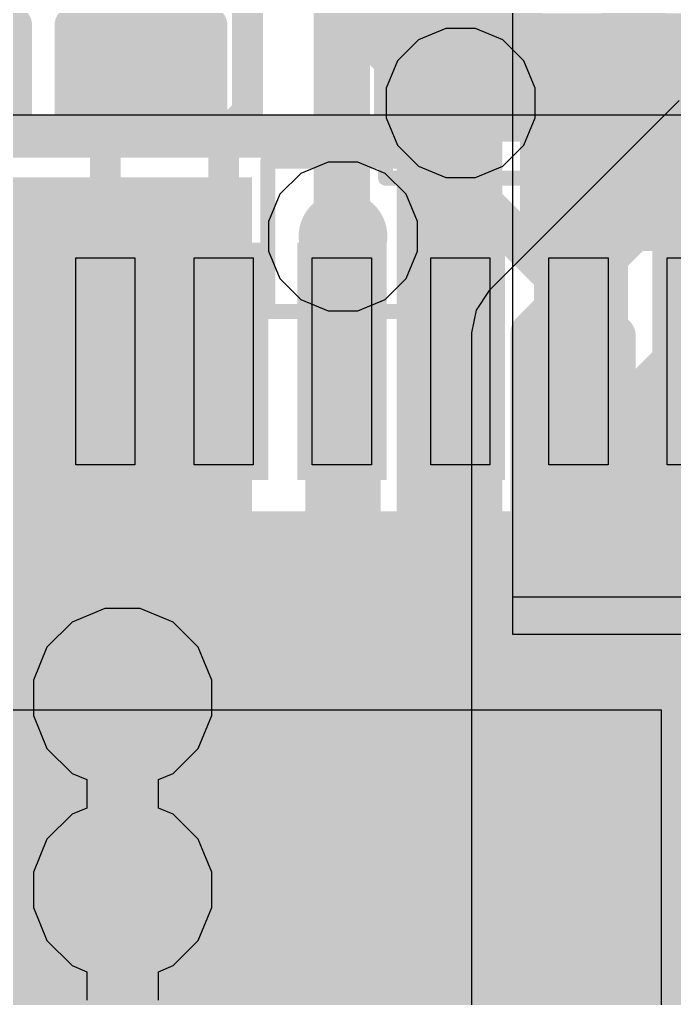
# Model space of a CAD drawing. Header units: inches. Extents: x -6 to 284, y -12 to 154.
# Drawn here: x 22.699 to 24.913, y -2.757 to 0.551 of the extents above; entities that cross this region are included whole.
import ezdxf

# ---------------------------------------------------------------- set-up
doc = ezdxf.new("R2010")
doc.units = ezdxf.units.IN
for name, color, linetype in [('Bottom Layer', 5, 'Continuous'), ('Bottom Overlay', 54, 'Continuous'), ('Bottom Paste', 16, 'Continuous'), ('Bottom Solder', 6, 'Continuous'), ('Drill Drawing', 1, 'Continuous'), ('GND-1', 16, 'Continuous'), ('GND-2', 90, 'Continuous'), ('GND-3', 216, 'Continuous'), ('GND-4', 54, 'Continuous'), ('PWR-1', 156, 'Continuous'), ('PWR-2', 130, 'Continuous'), ('Signal L1', 76, 'Continuous'), ('Signal L2', 6, 'Continuous'), ('Top Layer', 1, 'Continuous'), ('Top Overlay', 2, 'Continuous'), ('Top Paste', 8, 'Continuous'), ('Top Solder', 216, 'Continuous'), ('Via Holes', 16, 'Continuous')]:
    doc.layers.add(name, color=color, linetype=linetype)

# ---------------------------------------------------------------- blocks, each defined once
blk = doc.blocks.new('QFN_64__7_5_7_5__15')
at = {"layer": 'Top Layer'}
for points in [[(-3.1, 3.1), (3.1, 3.1), (3.1, -3.1), (-3.1, -3.1)], [(-2.6999, -3.3076), (-2.4999, -3.3076), (-2.4999, -4.0076), (-2.6999, -4.0076)], [(-2.2999, -3.3076), (-2.0999, -3.3076), (-2.0999, -4.0076), (-2.2999, -4.0076)], [(-1.9001, -3.3076), (-1.7001, -3.3076), (-1.7001, -4.0076), (-1.9001, -4.0076)], [(-1.5, -3.3076), (-1.3, -3.3076), (-1.3, -4.0076), (-1.5, -4.0076)], [(-1.1, -3.3076), (-0.9, -3.3076), (-0.9, -4.0076), (-1.1, -4.0076)], [(-0.7, -3.3076), (-0.5, -3.3076), (-0.5, -4.0076), (-0.7, -4.0076)]]:
    blk.add_hatch(color=1, dxfattribs=at).paths.add_polyline_path(points)
at = {"layer": 'Top Solder'}
for points in [[(-3.1508, 3.1508), (3.1508, 3.1508), (3.1508, -3.1508), (-3.1508, -3.1508)], [(-2.7507, -3.2568), (-2.4491, -3.2568), (-2.4491, -4.0584), (-2.7507, -4.0584)], [(-2.3507, -3.2568), (-2.0491, -3.2568), (-2.0491, -4.0584), (-2.3507, -4.0584)], [(-1.9509, -3.2568), (-1.6493, -3.2568), (-1.6493, -4.0584), (-1.9509, -4.0584)], [(-1.5508, -3.2568), (-1.2492, -3.2568), (-1.2492, -4.0584), (-1.5508, -4.0584)], [(-1.1508, -3.2568), (-0.8492, -3.2568), (-0.8492, -4.0584), (-1.1508, -4.0584)], [(-0.7508, -3.2568), (-0.4492, -3.2568), (-0.4492, -4.0584), (-0.7508, -4.0584)], [(-0.3507, -3.2568), (-0.0491, -3.2568), (-0.0491, -4.0584), (-0.3507, -4.0584)]]:
    blk.add_hatch(color=216, dxfattribs=at).paths.add_polyline_path(points)
at = {"layer": 'Top Paste'}
for p, q in [((-2.48, -2.48), (-2.48, 2.48)), ((2.48, -2.48), (-2.48, -2.48)), ((-2.6999, -3.3076), (-2.4999, -3.3076)), ((-2.4999, -3.3076), (-2.4999, -4.0076)), ((-2.2999, -3.3076), (-2.2999, -3.3076)), ((-2.2999, -3.3076), (-2.0999, -3.3076)), ((-2.2999, -4.0076), (-2.2999, -3.3076)), ((-2.0999, -3.3076), (-2.0999, -4.0076)), ((-1.9001, -3.3076), (-1.9001, -3.3076)), ((-1.9001, -3.3076), (-1.7001, -3.3076)), ((-1.9001, -4.0076), (-1.9001, -3.3076)), ((-1.7001, -3.3076), (-1.7001, -4.0076)), ((-1.5001, -3.3076), (-1.5001, -3.3076)), ((-1.5001, -3.3076), (-1.3, -3.3076)), ((-1.5, -4.0076), (-1.5001, -3.3076)), ((-1.3, -3.3076), (-1.3, -4.0076)), ((-1.1, -3.3076), (-1.1, -3.3076)), ((-1.1, -3.3076), (-0.9, -3.3076)), ((-1.1, -4.0076), (-1.1, -3.3076)), ((-0.9, -3.3076), (-0.9, -4.0076)), ((-0.6999, -3.3076), (-0.6999, -3.3076)), ((-0.6999, -3.3076), (-0.4999, -3.3076)), ((-0.6999, -4.0076), (-0.6999, -3.3076)), ((-0.4999, -3.3076), (-0.4999, -4.0076)), ((-2.4999, -4.0076), (-2.6999, -4.0076)), ((-2.0999, -4.0076), (-2.2999, -4.0076)), ((-1.7001, -4.0076), (-1.9001, -4.0076)), ((-1.3, -4.0076), (-1.5, -4.0076)), ((-0.9, -4.0076), (-1.1, -4.0076)), ((-0.4999, -4.0076), (-0.6999, -4.0076))]:
    blk.add_line(p, q, dxfattribs=at)
blk = doc.blocks.new('CAP_0201_60')
at = {"layer": 'Top Layer'}
for points in [[(-0.45, 0.15), (-0.15, 0.15), (-0.15, -0.15), (-0.45, -0.15)], [(0.15, 0.15), (0.45, 0.15), (0.45, -0.15), (0.15, -0.15)]]:
    blk.add_hatch(color=1, dxfattribs=at).paths.add_polyline_path(points)
at = {"layer": 'Top Paste'}
for points in [[(-0.45, 0.15), (-0.15, 0.15), (-0.15, -0.15), (-0.45, -0.15)], [(0.15, 0.15), (0.45, 0.15), (0.45, -0.15), (0.15, -0.15)]]:
    blk.add_hatch(color=8, dxfattribs=at).paths.add_polyline_path(points)
at = {"layer": 'Top Solder'}
for points in [[(-0.505, 0.205), (-0.095, 0.205), (-0.095, -0.205), (-0.505, -0.205)], [(0.095, 0.205), (0.505, 0.205), (0.505, -0.205), (0.095, -0.205)]]:
    blk.add_hatch(color=216, dxfattribs=at).paths.add_polyline_path(points)
at = {"layer": 'Top Overlay'}
for points in [[(-0.5334, 0.2286, 0.127, 0.127, 0), (-0.5334, -0.2286, 0.127, 0.127, 0)], [(-0.5334, 0.2286, 0.127, 0.127, 0), (-0.2032, 0.2286, 0.127, 0.127, 0)], [(0.2032, 0.2286, 0.127, 0.127, 0), (0.5334, 0.2286, 0.127, 0.127, 0)], [(0.5334, 0.2286, 0.127, 0.127, 0), (0.5334, -0.2286, 0.127, 0.127, 0)], [(-0.5334, -0.2286, 0.127, 0.127, 0), (-0.2032, -0.2286, 0.127, 0.127, 0)], [(0.2032, -0.2286, 0.127, 0.127, 0), (0.5334, -0.2286, 0.127, 0.127, 0)]]:
    blk.add_lwpolyline(points, format="xyseb", dxfattribs=at)
for points in [[(-0.5651, 0.2286, 0.0635, 0.0635, 1), (-0.5016, 0.2286, 0.0635, 0.0635, 1)], [(-0.5651, 0.2286, 0.0635, 0.0635, 1), (-0.5016, 0.2286, 0.0635, 0.0635, 1)], [(-0.2349, 0.2286, 0.0635, 0.0635, 1), (-0.1714, 0.2286, 0.0635, 0.0635, 1)], [(0.1714, 0.2286, 0.0635, 0.0635, 1), (0.2349, 0.2286, 0.0635, 0.0635, 1)], [(0.5016, 0.2286, 0.0635, 0.0635, 1), (0.5651, 0.2286, 0.0635, 0.0635, 1)], [(0.5016, 0.2286, 0.0635, 0.0635, 1), (0.5651, 0.2286, 0.0635, 0.0635, 1)], [(-0.5651, -0.2286, 0.0635, 0.0635, 1), (-0.5016, -0.2286, 0.0635, 0.0635, 1)], [(-0.5651, -0.2286, 0.0635, 0.0635, 1), (-0.5016, -0.2286, 0.0635, 0.0635, 1)], [(-0.2349, -0.2286, 0.0635, 0.0635, 1), (-0.1714, -0.2286, 0.0635, 0.0635, 1)], [(0.1714, -0.2286, 0.0635, 0.0635, 1), (0.2349, -0.2286, 0.0635, 0.0635, 1)], [(0.5016, -0.2286, 0.0635, 0.0635, 1), (0.5651, -0.2286, 0.0635, 0.0635, 1)], [(0.5016, -0.2286, 0.0635, 0.0635, 1), (0.5651, -0.2286, 0.0635, 0.0635, 1)]]:
    blk.add_lwpolyline(points, format="xyseb", close=True, dxfattribs=at)
blk = doc.blocks.new('CAP_0201_61')
at = {"layer": 'Top Layer'}
for points in [[(-0.45, 0.15), (-0.15, 0.15), (-0.15, -0.15), (-0.45, -0.15)], [(0.15, 0.15), (0.45, 0.15), (0.45, -0.15), (0.15, -0.15)]]:
    blk.add_hatch(color=1, dxfattribs=at).paths.add_polyline_path(points)
at = {"layer": 'Top Paste'}
for points in [[(-0.45, 0.15), (-0.15, 0.15), (-0.15, -0.15), (-0.45, -0.15)], [(0.15, 0.15), (0.45, 0.15), (0.45, -0.15), (0.15, -0.15)]]:
    blk.add_hatch(color=8, dxfattribs=at).paths.add_polyline_path(points)
at = {"layer": 'Top Solder'}
for points in [[(-0.505, 0.205), (-0.095, 0.205), (-0.095, -0.205), (-0.505, -0.205)], [(0.095, 0.205), (0.505, 0.205), (0.505, -0.205), (0.095, -0.205)]]:
    blk.add_hatch(color=216, dxfattribs=at).paths.add_polyline_path(points)
at = {"layer": 'Top Overlay'}
for points in [[(-0.5334, 0.2286, 0.127, 0.127, 0), (-0.2032, 0.2286, 0.127, 0.127, 0)], [(-0.5334, 0.2286, 0.127, 0.127, 0), (-0.5334, -0.2286, 0.127, 0.127, 0)], [(0.2032, 0.2286, 0.127, 0.127, 0), (0.5334, 0.2286, 0.127, 0.127, 0)], [(0.5334, 0.2286, 0.127, 0.127, 0), (0.5334, -0.2286, 0.127, 0.127, 0)], [(-0.5334, -0.2286, 0.127, 0.127, 0), (-0.2032, -0.2286, 0.127, 0.127, 0)], [(0.2032, -0.2286, 0.127, 0.127, 0), (0.5334, -0.2286, 0.127, 0.127, 0)]]:
    blk.add_lwpolyline(points, format="xyseb", dxfattribs=at)
for points in [[(-0.5651, 0.2286, 0.0635, 0.0635, 1), (-0.5016, 0.2286, 0.0635, 0.0635, 1)], [(-0.5651, 0.2286, 0.0635, 0.0635, 1), (-0.5016, 0.2286, 0.0635, 0.0635, 1)], [(-0.2349, 0.2286, 0.0635, 0.0635, 1), (-0.1714, 0.2286, 0.0635, 0.0635, 1)], [(0.1714, 0.2286, 0.0635, 0.0635, 1), (0.2349, 0.2286, 0.0635, 0.0635, 1)], [(0.5016, 0.2286, 0.0635, 0.0635, 1), (0.5651, 0.2286, 0.0635, 0.0635, 1)], [(0.5016, 0.2286, 0.0635, 0.0635, 1), (0.5651, 0.2286, 0.0635, 0.0635, 1)], [(-0.5651, -0.2286, 0.0635, 0.0635, 1), (-0.5016, -0.2286, 0.0635, 0.0635, 1)], [(-0.5651, -0.2286, 0.0635, 0.0635, 1), (-0.5016, -0.2286, 0.0635, 0.0635, 1)], [(-0.2349, -0.2286, 0.0635, 0.0635, 1), (-0.1714, -0.2286, 0.0635, 0.0635, 1)], [(0.1714, -0.2286, 0.0635, 0.0635, 1), (0.2349, -0.2286, 0.0635, 0.0635, 1)], [(0.5016, -0.2286, 0.0635, 0.0635, 1), (0.5651, -0.2286, 0.0635, 0.0635, 1)], [(0.5016, -0.2286, 0.0635, 0.0635, 1), (0.5651, -0.2286, 0.0635, 0.0635, 1)]]:
    blk.add_lwpolyline(points, format="xyseb", close=True, dxfattribs=at)
blk = doc.blocks.new('CAP_0201_66')
at = {"layer": 'Top Layer'}
for points in [[(-0.45, 0.15), (-0.15, 0.15), (-0.15, -0.15), (-0.45, -0.15)], [(0.15, 0.15), (0.45, 0.15), (0.45, -0.15), (0.15, -0.15)]]:
    blk.add_hatch(color=1, dxfattribs=at).paths.add_polyline_path(points)
at = {"layer": 'Top Paste'}
for points in [[(-0.45, 0.15), (-0.15, 0.15), (-0.15, -0.15), (-0.45, -0.15)], [(0.15, 0.15), (0.45, 0.15), (0.45, -0.15), (0.15, -0.15)]]:
    blk.add_hatch(color=8, dxfattribs=at).paths.add_polyline_path(points)
at = {"layer": 'Top Solder'}
for points in [[(-0.505, 0.205), (-0.095, 0.205), (-0.095, -0.205), (-0.505, -0.205)], [(0.095, 0.205), (0.505, 0.205), (0.505, -0.205), (0.095, -0.205)]]:
    blk.add_hatch(color=216, dxfattribs=at).paths.add_polyline_path(points)
at = {"layer": 'Top Overlay'}
for points in [[(-0.5334, -0.2286, 0.127, 0.127, 0), (-0.5334, 0.2286, 0.127, 0.127, 0)], [(-0.2032, 0.2286, 0.127, 0.127, 0), (-0.5334, 0.2286, 0.127, 0.127, 0)], [(0.5334, 0.2286, 0.127, 0.127, 0), (0.2032, 0.2286, 0.127, 0.127, 0)], [(0.5334, -0.2286, 0.127, 0.127, 0), (0.5334, 0.2286, 0.127, 0.127, 0)], [(-0.2032, -0.2286, 0.127, 0.127, 0), (-0.5334, -0.2286, 0.127, 0.127, 0)], [(0.5334, -0.2286, 0.127, 0.127, 0), (0.2032, -0.2286, 0.127, 0.127, 0)]]:
    blk.add_lwpolyline(points, format="xyseb", dxfattribs=at)
for points in [[(-0.5651, 0.2286, 0.0635, 0.0635, 1), (-0.5016, 0.2286, 0.0635, 0.0635, 1)], [(-0.5651, 0.2286, 0.0635, 0.0635, 1), (-0.5016, 0.2286, 0.0635, 0.0635, 1)], [(-0.2349, 0.2286, 0.0635, 0.0635, 1), (-0.1714, 0.2286, 0.0635, 0.0635, 1)], [(0.1714, 0.2286, 0.0635, 0.0635, 1), (0.2349, 0.2286, 0.0635, 0.0635, 1)], [(0.5016, 0.2286, 0.0635, 0.0635, 1), (0.5651, 0.2286, 0.0635, 0.0635, 1)], [(0.5016, 0.2286, 0.0635, 0.0635, 1), (0.5651, 0.2286, 0.0635, 0.0635, 1)], [(-0.5651, -0.2286, 0.0635, 0.0635, 1), (-0.5016, -0.2286, 0.0635, 0.0635, 1)], [(-0.5651, -0.2286, 0.0635, 0.0635, 1), (-0.5016, -0.2286, 0.0635, 0.0635, 1)], [(-0.2349, -0.2286, 0.0635, 0.0635, 1), (-0.1714, -0.2286, 0.0635, 0.0635, 1)], [(0.1714, -0.2286, 0.0635, 0.0635, 1), (0.2349, -0.2286, 0.0635, 0.0635, 1)], [(0.5016, -0.2286, 0.0635, 0.0635, 1), (0.5651, -0.2286, 0.0635, 0.0635, 1)], [(0.5016, -0.2286, 0.0635, 0.0635, 1), (0.5651, -0.2286, 0.0635, 0.0635, 1)]]:
    blk.add_lwpolyline(points, format="xyseb", close=True, dxfattribs=at)
blk = doc.blocks.new('ESOP_8_B_129')
at = {"layer": 'Bottom Layer'}
for points in [[(2.3085, 2.205), (3.5085, 2.205), (3.5085, 1.605), (2.3085, 1.605)], [(-1.2, 1.65), (1.2, 1.65), (1.2, -1.65), (-1.2, -1.65)], [(2.3085, 0.935), (3.5085, 0.935), (3.5085, 0.335), (2.3085, 0.335)], [(2.3085, -0.335), (3.5085, -0.335), (3.5085, -0.935), (2.3085, -0.935)]]:
    blk.add_hatch(color=5, dxfattribs=at).paths.add_polyline_path(points)
at = {"layer": 'Bottom Paste'}
for points in [[(2.3085, 2.205), (3.5085, 2.205), (3.5085, 1.605), (2.3085, 1.605)], [(-1.2, 1.65), (1.2, 1.65), (1.2, -1.65), (-1.2, -1.65)], [(2.3085, 0.935), (3.5085, 0.935), (3.5085, 0.335), (2.3085, 0.335)], [(2.3085, -0.335), (3.5085, -0.335), (3.5085, -0.935), (2.3085, -0.935)]]:
    blk.add_hatch(color=16, dxfattribs=at).paths.add_polyline_path(points)
at = {"layer": 'Bottom Solder'}
for points in [[(2.2069, 2.3066), (3.6101, 2.3066), (3.6101, 1.5034), (2.2069, 1.5034)], [(-1.3016, 1.7516), (1.3016, 1.7516), (1.3016, -1.7516), (-1.3016, -1.7516)], [(2.2069, 1.0366), (3.6101, 1.0366), (3.6101, 0.2334), (2.2069, 0.2334)], [(2.2069, -0.2334), (3.6101, -0.2334), (3.6101, -1.0366), (2.2069, -1.0366)]]:
    blk.add_hatch(color=6, dxfattribs=at).paths.add_polyline_path(points)
at = {"layer": 'Bottom Overlay'}
blk.add_lwpolyline([(1.8542, -2.5146, 0.127, 0.127, 0), (1.8542, 2.5146, 0.127, 0.127, 0)], format="xyseb", dxfattribs=at)

msp = doc.modelspace()

# ---------------------------------------------------------------- hatches: boundary and pattern name
at = {"layer": 'Bottom Layer'}
h = msp.add_hatch(color=5, dxfattribs=at)
edge = h.paths.add_edge_path()
edge.add_arc((23.0468, -1.7412), 0.2, 0, 360)
msp.add_hatch(color=5, dxfattribs=at).paths.add_polyline_path([(22.0529, -2.6692), (26.3566, -2.6692), (26.3566, -2.0692), (22.0529, -2.0692)])
h = msp.add_hatch(color=5, dxfattribs=at)
edge = h.paths.add_edge_path()
edge.add_arc((23.0468, -2.3901), 0.2, 0, 360)
at = {"layer": 'GND-1'}
h = msp.add_hatch(color=16, dxfattribs=at)
edge = h.paths.add_edge_path()
edge.add_arc((24.1901, 0.2693), 0.15, 0, 360)
h = msp.add_hatch(color=16, dxfattribs=at)
edge = h.paths.add_edge_path()
edge.add_arc((23.7921, -0.182), 0.15, 0, 360)
h = msp.add_hatch(color=16, dxfattribs=at)
edge = h.paths.add_edge_path()
edge.add_arc((23.0468, -1.7412), 0.2, 0, 360)
h = msp.add_hatch(color=16, dxfattribs=at)
edge = h.paths.add_edge_path()
edge.add_arc((23.0468, -2.3901), 0.2, 0, 360)
at = {"layer": 'GND-2'}
h = msp.add_hatch(color=90, dxfattribs=at)
edge = h.paths.add_edge_path()
edge.add_arc((23.0468, -1.7412), 0.2, 0, 360)
h = msp.add_hatch(color=90, dxfattribs=at)
edge = h.paths.add_edge_path()
edge.add_arc((23.0468, -2.3901), 0.2, 0, 360)
at = {"layer": 'GND-3'}
h = msp.add_hatch(color=216, dxfattribs=at)
edge = h.paths.add_edge_path()
edge.add_arc((23.0468, -1.7412), 0.2, 0, 360)
h = msp.add_hatch(color=216, dxfattribs=at)
edge = h.paths.add_edge_path()
edge.add_arc((23.0468, -2.3901), 0.2, 0, 360)
at = {"layer": 'GND-4'}
h = msp.add_hatch(color=54, dxfattribs=at)
edge = h.paths.add_edge_path()
edge.add_arc((23.0468, -1.7412), 0.2, 0, 360)
h = msp.add_hatch(color=54, dxfattribs=at)
edge = h.paths.add_edge_path()
edge.add_arc((23.0468, -2.3901), 0.2, 0, 360)
at = {"layer": 'PWR-1'}
h = msp.add_hatch(color=156, dxfattribs=at)
edge = h.paths.add_edge_path()
edge.add_arc((23.0468, -1.7412), 0.2, 0, 360)
h = msp.add_hatch(color=156, dxfattribs=at)
edge = h.paths.add_edge_path()
edge.add_arc((23.0468, -2.3901), 0.2, 0, 360)
at = {"layer": 'PWR-2'}
h = msp.add_hatch(color=130, dxfattribs=at)
edge = h.paths.add_edge_path()
edge.add_arc((23.0468, -1.7412), 0.2, 0, 360)
h = msp.add_hatch(color=130, dxfattribs=at)
edge = h.paths.add_edge_path()
edge.add_arc((23.0468, -2.3901), 0.2, 0, 360)
at = {"layer": 'Signal L1'}
h = msp.add_hatch(color=76, dxfattribs=at)
edge = h.paths.add_edge_path()
edge.add_arc((24.1901, 0.2693), 0.15, 0, 360)
h = msp.add_hatch(color=76, dxfattribs=at)
edge = h.paths.add_edge_path()
edge.add_arc((23.7921, -0.182), 0.15, 0, 360)
h = msp.add_hatch(color=76, dxfattribs=at)
edge = h.paths.add_edge_path()
edge.add_arc((23.0468, -1.7412), 0.2, 0, 360)
h = msp.add_hatch(color=76, dxfattribs=at)
edge = h.paths.add_edge_path()
edge.add_arc((23.0468, -2.3901), 0.2, 0, 360)
at = {"layer": 'Signal L2'}
h = msp.add_hatch(color=6, dxfattribs=at)
edge = h.paths.add_edge_path()
edge.add_arc((23.0468, -1.7412), 0.2, 0, 360)
h = msp.add_hatch(color=6, dxfattribs=at)
edge = h.paths.add_edge_path()
edge.add_arc((23.0468, -2.3901), 0.2, 0, 360)
at = {"layer": 'Top Layer'}
msp.add_hatch(color=1, dxfattribs=at).paths.add_polyline_path([(23.259, 0.5853), (22.8804, 0.5853), (22.8804, 0.2853), (23.259, 0.2853)])
h = msp.add_hatch(color=1, dxfattribs=at)
edge = h.paths.add_edge_path()
edge.add_arc((24.1901, 0.2693), 0.15, 0, 360)
h = msp.add_hatch(color=1, dxfattribs=at)
edge = h.paths.add_edge_path()
edge.add_arc((23.7921, -0.182), 0.15, 0, 360)
h = msp.add_hatch(color=1, dxfattribs=at)
edge = h.paths.add_edge_path()
edge.add_arc((23.0468, -1.7412), 0.2, 0, 360)
h = msp.add_hatch(color=1, dxfattribs=at)
edge = h.paths.add_edge_path()
edge.add_arc((23.0468, -2.3901), 0.2, 0, 360)
at = {"layer": 'Via Holes'}
h = msp.add_hatch(color=7, dxfattribs=at)
edge = h.paths.add_edge_path()
edge.add_arc((24.1901, 0.2693), 0.075, 0, 360)
h = msp.add_hatch(color=7, dxfattribs=at)
edge = h.paths.add_edge_path()
edge.add_arc((23.7921, -0.182), 0.075, 0, 360)
h = msp.add_hatch(color=7, dxfattribs=at)
edge = h.paths.add_edge_path()
edge.add_arc((23.0468, -1.7412), 0.1, 0, 360)
h = msp.add_hatch(color=7, dxfattribs=at)
edge = h.paths.add_edge_path()
edge.add_arc((23.0468, -2.3901), 0.1, 0, 360)

# ---------------------------------------------------------------- linework, layer by layer
at = {"layer": 'Bottom Layer'}
for p, q in [((24.3647, 1.0748), (24.3647, -1.3992)), ((24.3647, 0.5978), (24.3647, -0.2562)), ((24.3647, -0.2562), (24.3647, -1.5262)), ((24.3647, -1.3992), (29.1281, -1.3992)), ((24.3647, -1.5262), (25.8187, -1.5262))]:
    msp.add_line(p, q, dxfattribs=at)
msp.add_lwpolyline([(22.1832, -1.7342, 0.0889, 0.0889, 0), (22.8663, -1.0512, 0.0889, 0.0889, 0)], format="xyseb", dxfattribs=at)
msp.add_lwpolyline([(22.844, -1.0512, 0.0445, 0.0445, 1), (22.8885, -1.0512, 0.0445, 0.0445, 1)], format="xyseb", close=True, dxfattribs=at)
at = {"layer": 'Drill Drawing'}
for points in [[(23.9361, 0.5233, 0.0508, 0.0508, 0), (24.4441, 0.5233, 0.0508, 0.0508, 0)], [(23.9361, 0.0153, 0.0508, 0.0508, 0), (23.9361, 0.5233, 0.0508, 0.0508, 0)], [(24.4441, 0.0153, 0.0508, 0.0508, 0), (24.4441, 0.5233, 0.0508, 0.0508, 0)], [(23.5381, 0.072, 0.0508, 0.0508, 0), (24.0461, 0.072, 0.0508, 0.0508, 0)], [(23.5381, -0.436, 0.0508, 0.0508, 0), (23.5381, 0.072, 0.0508, 0.0508, 0)], [(24.0461, -0.436, 0.0508, 0.0508, 0), (24.0461, 0.072, 0.0508, 0.0508, 0)], [(23.9361, 0.0153, 0.0508, 0.0508, 0), (24.4441, 0.0153, 0.0508, 0.0508, 0)], [(23.5381, -0.436, 0.0508, 0.0508, 0), (24.0461, -0.436, 0.0508, 0.0508, 0)], [(22.7928, -1.4872, 0.0508, 0.0508, 0), (23.3008, -1.4872, 0.0508, 0.0508, 0)], [(22.7928, -1.4872, 0.0508, 0.0508, 0), (23.0468, -1.9952, 0.0508, 0.0508, 0)], [(23.0468, -1.9952, 0.0508, 0.0508, 0), (23.3008, -1.4872, 0.0508, 0.0508, 0)], [(22.7928, -2.1361, 0.0508, 0.0508, 0), (23.3008, -2.1361, 0.0508, 0.0508, 0)], [(22.7928, -2.1361, 0.0508, 0.0508, 0), (23.0468, -2.6441, 0.0508, 0.0508, 0)], [(23.0468, -2.6441, 0.0508, 0.0508, 0), (23.3008, -2.1361, 0.0508, 0.0508, 0)]]:
    msp.add_lwpolyline(points, format="xyseb", dxfattribs=at)
for points in [[(23.9234, 0.5233, 0.0254, 0.0254, 1), (23.9488, 0.5233, 0.0254, 0.0254, 1)], [(23.9234, 0.5233, 0.0254, 0.0254, 1), (23.9488, 0.5233, 0.0254, 0.0254, 1)], [(24.4314, 0.5233, 0.0254, 0.0254, 1), (24.4568, 0.5233, 0.0254, 0.0254, 1)], [(24.4314, 0.5233, 0.0254, 0.0254, 1), (24.4568, 0.5233, 0.0254, 0.0254, 1)], [(23.5254, 0.072, 0.0254, 0.0254, 1), (23.5508, 0.072, 0.0254, 0.0254, 1)], [(23.5254, 0.072, 0.0254, 0.0254, 1), (23.5508, 0.072, 0.0254, 0.0254, 1)], [(24.0334, 0.072, 0.0254, 0.0254, 1), (24.0588, 0.072, 0.0254, 0.0254, 1)], [(24.0334, 0.072, 0.0254, 0.0254, 1), (24.0588, 0.072, 0.0254, 0.0254, 1)], [(23.9234, 0.0153, 0.0254, 0.0254, 1), (23.9488, 0.0153, 0.0254, 0.0254, 1)], [(23.9234, 0.0153, 0.0254, 0.0254, 1), (23.9488, 0.0153, 0.0254, 0.0254, 1)], [(24.4314, 0.0153, 0.0254, 0.0254, 1), (24.4568, 0.0153, 0.0254, 0.0254, 1)], [(24.4314, 0.0153, 0.0254, 0.0254, 1), (24.4568, 0.0153, 0.0254, 0.0254, 1)], [(23.5254, -0.436, 0.0254, 0.0254, 1), (23.5508, -0.436, 0.0254, 0.0254, 1)], [(23.5254, -0.436, 0.0254, 0.0254, 1), (23.5508, -0.436, 0.0254, 0.0254, 1)], [(24.0334, -0.436, 0.0254, 0.0254, 1), (24.0588, -0.436, 0.0254, 0.0254, 1)], [(24.0334, -0.436, 0.0254, 0.0254, 1), (24.0588, -0.436, 0.0254, 0.0254, 1)], [(22.7801, -1.4872, 0.0254, 0.0254, 1), (22.8055, -1.4872, 0.0254, 0.0254, 1)], [(22.7801, -1.4872, 0.0254, 0.0254, 1), (22.8055, -1.4872, 0.0254, 0.0254, 1)], [(23.2881, -1.4872, 0.0254, 0.0254, 1), (23.3135, -1.4872, 0.0254, 0.0254, 1)], [(23.2881, -1.4872, 0.0254, 0.0254, 1), (23.3135, -1.4872, 0.0254, 0.0254, 1)], [(23.0341, -1.9952, 0.0254, 0.0254, 1), (23.0595, -1.9952, 0.0254, 0.0254, 1)], [(23.0341, -1.9952, 0.0254, 0.0254, 1), (23.0595, -1.9952, 0.0254, 0.0254, 1)], [(22.7801, -2.1361, 0.0254, 0.0254, 1), (22.8055, -2.1361, 0.0254, 0.0254, 1)], [(22.7801, -2.1361, 0.0254, 0.0254, 1), (22.8055, -2.1361, 0.0254, 0.0254, 1)], [(23.2881, -2.1361, 0.0254, 0.0254, 1), (23.3135, -2.1361, 0.0254, 0.0254, 1)], [(23.2881, -2.1361, 0.0254, 0.0254, 1), (23.3135, -2.1361, 0.0254, 0.0254, 1)], [(23.0341, -2.6441, 0.0254, 0.0254, 1), (23.0595, -2.6441, 0.0254, 0.0254, 1)], [(23.0341, -2.6441, 0.0254, 0.0254, 1), (23.0595, -2.6441, 0.0254, 0.0254, 1)]]:
    msp.add_lwpolyline(points, format="xyseb", close=True, dxfattribs=at)
at = {"layer": 'GND-1'}
for p, q in [((24.1401, 0.5209), (24.0476, 0.4826)), ((24.2402, 0.5209), (24.1401, 0.5209)), ((24.3327, 0.4826), (24.2402, 0.5209)), ((24.0476, 0.4826), (23.9768, 0.4118)), ((24.4034, 0.4118), (24.3327, 0.4826)), ((23.9768, 0.4118), (23.9385, 0.3194)), ((24.4417, 0.3194), (24.4034, 0.4118)), ((23.9385, 0.3194), (23.9385, 0.2193)), ((24.4417, 0.2193), (24.4417, 0.3194)), ((24.9286, 0.2774), (24.2862, -0.365)), ((23.9385, 0.2193), (23.9768, 0.1268)), ((24.4034, 0.1268), (24.4417, 0.2193)), ((23.9768, 0.1268), (24.0476, 0.056)), ((24.3327, 0.056), (24.4034, 0.1268)), ((23.742, 0.0696), (23.6496, 0.0313)), ((23.8421, 0.0696), (23.742, 0.0696)), ((23.9346, 0.0313), (23.8421, 0.0696)), ((24.0476, 0.056), (24.1401, 0.0177)), ((24.2402, 0.0177), (24.3327, 0.056)), ((23.6496, 0.0313), (23.5788, -0.0395)), ((24.0054, -0.0395), (23.9346, 0.0313)), ((24.1401, 0.0177), (24.2402, 0.0177)), ((23.5788, -0.0395), (23.5405, -0.1319)), ((24.0437, -0.1319), (24.0054, -0.0395)), ((23.5405, -0.1319), (23.5405, -0.232)), ((24.0437, -0.232), (24.0437, -0.1319)), ((23.5405, -0.232), (23.5788, -0.3245)), ((24.0054, -0.3245), (24.0437, -0.232)), ((23.5788, -0.3245), (23.6496, -0.3953)), ((23.9346, -0.3953), (24.0054, -0.3245)), ((23.6496, -0.3953), (23.742, -0.4336)), ((23.8421, -0.4336), (23.9346, -0.3953)), ((24.2862, -0.365), (24.2424, -0.4305)), ((23.742, -0.4336), (23.8421, -0.4336)), ((24.2424, -0.4305), (24.2271, -0.5078)), ((24.2271, -0.5078), (24.2271, -7.252))]:
    msp.add_line(p, q, dxfattribs=at)
for points in [[(24.4291, -0.5078, 0.1422, 0.1422, 0), (25.0715, 0.1346, 0.1422, 0.1422, 0)], [(24.837, -0.6744, 0.1422, 0.1422, 0), (25.2148, -0.2967, 0.1422, 0.1422, 0)], [(24.4291, -7.3356, 0.1422, 0.1422, 0), (24.4291, -0.5078, 0.1422, 0.1422, 0)], [(24.837, -7.6196, 0.1422, 0.1422, 0), (24.837, -0.6744, 0.1422, 0.1422, 0)]]:
    msp.add_lwpolyline(points, format="xyseb", dxfattribs=at)
for points in [[(24.3935, -0.5078, 0.0711, 0.0711, 1), (24.4646, -0.5078, 0.0711, 0.0711, 1)], [(24.3935, -0.5078, 0.0711, 0.0711, 1), (24.4646, -0.5078, 0.0711, 0.0711, 1)], [(24.8015, -0.6744, 0.0711, 0.0711, 1), (24.8726, -0.6744, 0.0711, 0.0711, 1)], [(24.8015, -0.6744, 0.0711, 0.0711, 1), (24.8726, -0.6744, 0.0711, 0.0711, 1)]]:
    msp.add_lwpolyline(points, format="xyseb", close=True, dxfattribs=at)
at = {"layer": 'PWR-1'}
for p, q in [((22.9868, -1.4396), (22.876, -1.4856)), ((23.1068, -1.4396), (22.9868, -1.4396)), ((23.2177, -1.4856), (23.1068, -1.4396)), ((22.876, -1.4856), (22.7912, -1.5704)), ((23.3025, -1.5704), (23.2177, -1.4856)), ((22.7912, -1.5704), (22.7452, -1.6813)), ((23.3484, -1.6813), (23.3025, -1.5704)), ((22.7452, -1.6813), (22.7452, -1.8012)), ((23.3484, -1.8012), (23.3484, -1.6813)), ((22.7452, -1.8012), (22.7912, -1.9121)), ((23.3025, -1.9121), (23.3484, -1.8012)), ((22.7912, -1.9121), (22.876, -1.9969)), ((23.2177, -1.9969), (23.3025, -1.9121)), ((22.876, -1.9969), (22.9258, -2.0175)), ((22.9258, -2.0175), (22.9258, -2.1138)), ((23.1679, -2.0175), (23.2177, -1.9969)), ((23.1679, -2.1138), (23.1679, -2.0175)), ((22.9258, -2.1138), (22.876, -2.1344)), ((23.2177, -2.1344), (23.1679, -2.1138)), ((22.876, -2.1344), (22.7912, -2.2192)), ((23.3025, -2.2192), (23.2177, -2.1344)), ((22.7912, -2.2192), (22.7452, -2.3301)), ((23.3484, -2.3301), (23.3025, -2.2192)), ((22.7452, -2.3301), (22.7452, -2.4501)), ((23.3484, -2.4501), (23.3484, -2.3301)), ((22.7452, -2.4501), (22.7912, -2.5609)), ((23.3025, -2.5609), (23.3484, -2.4501)), ((22.7912, -2.5609), (22.876, -2.6457)), ((23.2177, -2.6457), (23.3025, -2.5609)), ((22.876, -2.6457), (22.9258, -2.6664)), ((23.1679, -2.6664), (23.2177, -2.6457)), ((22.9258, -2.6664), (22.9258, -2.7626)), ((23.1679, -2.7626), (23.1679, -2.6664))]:
    msp.add_line(p, q, dxfattribs=at)
at = {"layer": 'PWR-2'}
for p, q in [((22.9868, -1.4396), (22.876, -1.4856)), ((23.1068, -1.4396), (22.9868, -1.4396)), ((23.2177, -1.4856), (23.1068, -1.4396)), ((22.876, -1.4856), (22.7912, -1.5704)), ((23.3025, -1.5704), (23.2177, -1.4856)), ((22.7912, -1.5704), (22.7452, -1.6813)), ((23.3484, -1.6813), (23.3025, -1.5704)), ((22.7452, -1.6813), (22.7452, -1.8012)), ((23.3484, -1.8012), (23.3484, -1.6813)), ((22.7452, -1.8012), (22.7912, -1.9121)), ((23.3025, -1.9121), (23.3484, -1.8012)), ((22.7912, -1.9121), (22.876, -1.9969)), ((23.2177, -1.9969), (23.3025, -1.9121)), ((22.876, -1.9969), (22.9258, -2.0175)), ((22.9258, -2.0175), (22.9258, -2.1138)), ((23.1679, -2.0175), (23.2177, -1.9969)), ((23.1679, -2.1138), (23.1679, -2.0175)), ((22.9258, -2.1138), (22.876, -2.1344)), ((23.2177, -2.1344), (23.1679, -2.1138)), ((22.876, -2.1344), (22.7912, -2.2192)), ((23.3025, -2.2192), (23.2177, -2.1344)), ((22.7912, -2.2192), (22.7452, -2.3301)), ((23.3484, -2.3301), (23.3025, -2.2192)), ((22.7452, -2.3301), (22.7452, -2.4501)), ((23.3484, -2.4501), (23.3484, -2.3301)), ((22.7452, -2.4501), (22.7912, -2.5609)), ((23.3025, -2.5609), (23.3484, -2.4501)), ((22.7912, -2.5609), (22.876, -2.6457)), ((23.2177, -2.6457), (23.3025, -2.5609)), ((22.876, -2.6457), (22.9258, -2.6664)), ((23.1679, -2.6664), (23.2177, -2.6457)), ((22.9258, -2.6664), (22.9258, -2.7626)), ((23.1679, -2.7626), (23.1679, -2.6664))]:
    msp.add_line(p, q, dxfattribs=at)
at = {"layer": 'Signal L1'}
for points in [[(24.7109, -5.0581, 0.0889, 0.0889, 0), (24.7109, 1.408, 0.0889, 0.0889, 0)], [(23.7794, 0.6801, 0.254, 0.254, 0), (24.1901, 0.2693, 0.254, 0.254, 0)], [(24.1989, 0.251, 0.254, 0.254, 0), (24.2037, 0.2558, 0.254, 0.254, 0)], [(24.1989, 0.228, 0.254, 0.254, 0), (24.1989, 0.251, 0.254, 0.254, 0)], [(24.1989, 0.228, 0.254, 0.254, 0), (24.2037, 0.2232, 0.254, 0.254, 0)], [(24.2037, -6.1729, 0.254, 0.254, 0), (24.2037, 0.2232, 0.254, 0.254, 0)], [(23.7921, -5.9858, 0.254, 0.254, 0), (23.7921, -0.182, 0.254, 0.254, 0)]]:
    msp.add_lwpolyline(points, format="xyseb", dxfattribs=at)
for points in [[(24.1266, 0.2693, 0.127, 0.127, 1), (24.2536, 0.2693, 0.127, 0.127, 1)], [(24.1354, 0.251, 0.127, 0.127, 1), (24.2624, 0.251, 0.127, 0.127, 1)], [(24.1354, 0.251, 0.127, 0.127, 1), (24.2624, 0.251, 0.127, 0.127, 1)], [(24.1402, 0.2558, 0.127, 0.127, 1), (24.2672, 0.2558, 0.127, 0.127, 1)], [(24.1354, 0.228, 0.127, 0.127, 1), (24.2624, 0.228, 0.127, 0.127, 1)], [(24.1354, 0.228, 0.127, 0.127, 1), (24.2624, 0.228, 0.127, 0.127, 1)], [(24.1402, 0.2232, 0.127, 0.127, 1), (24.2672, 0.2232, 0.127, 0.127, 1)], [(24.1402, 0.2232, 0.127, 0.127, 1), (24.2672, 0.2232, 0.127, 0.127, 1)], [(23.7286, -0.182, 0.127, 0.127, 1), (23.8556, -0.182, 0.127, 0.127, 1)]]:
    msp.add_lwpolyline(points, format="xyseb", close=True, dxfattribs=at)
at = {"layer": 'Signal L2'}
for points in [[(20.5864, 0.155, 0.1422, 0.1422, 0), (24.0374, 0.155, 0.1422, 0.1422, 0)], [(24.0374, 0.155, 0.1422, 0.1422, 0), (24.7109, -0.5184, 0.1422, 0.1422, 0)], [(24.7109, -9.1525, 0.1422, 0.1422, 0), (24.7109, -0.5184, 0.1422, 0.1422, 0)]]:
    msp.add_lwpolyline(points, format="xyseb", dxfattribs=at)
for points in [[(24.0019, 0.155, 0.0711, 0.0711, 1), (24.073, 0.155, 0.0711, 0.0711, 1)], [(24.0019, 0.155, 0.0711, 0.0711, 1), (24.073, 0.155, 0.0711, 0.0711, 1)], [(24.6753, -0.5184, 0.0711, 0.0711, 1), (24.7464, -0.5184, 0.0711, 0.0711, 1)], [(24.6753, -0.5184, 0.0711, 0.0711, 1), (24.7464, -0.5184, 0.0711, 0.0711, 1)]]:
    msp.add_lwpolyline(points, format="xyseb", close=True, dxfattribs=at)
at = {"layer": 'Top Layer'}
msp.add_line((26.7686, 0.2284), (17.4638, 0.2284), dxfattribs=at)
for points in [[(23.7885, -0.6039, 0.1905, 0.1905, 0), (23.7885, 1.7313, 0.1905, 0.1905, 0)], [(24.5883, 0.381, 0.1422, 0.1422, 0), (25.3096, 1.1023, 0.1422, 0.1422, 0)], [(23.4694, 0.2404, 0.1041, 0.1041, 0), (23.4694, 0.6748, 0.1041, 0.1041, 0)], [(24.1885, -0.6039, 0.1905, 0.1905, 0), (24.1885, 0.4136, 0.1905, 0.1905, 0)], [(22.9884, 0.3146, 0.1041, 0.1041, 0), (23.109, 0.4353, 0.1041, 0.1041, 0)], [(24.1668, 0.4353, 0.1016, 0.1016, 0), (24.1885, 0.4136, 0.1016, 0.1016, 0)], [(24.5883, -0.6039, 0.1422, 0.1422, 0), (24.5883, 0.381, 0.1422, 0.1422, 0)], [(22.9884, -0.6039, 0.1041, 0.1041, 0), (22.9884, 0.3146, 0.1041, 0.1041, 0)], [(23.3884, 0.1593, 0.1041, 0.1041, 0), (23.4694, 0.2404, 0.1041, 0.1041, 0)], [(23.3884, -0.6039, 0.1041, 0.1041, 0), (23.3884, 0.1593, 0.1041, 0.1041, 0)]]:
    msp.add_lwpolyline(points, format="xyseb", dxfattribs=at)
for points in [[(24.1409, 0.4136, 0.0952, 0.0952, 1), (24.2361, 0.4136, 0.0952, 0.0952, 1)], [(23.083, 0.4353, 0.0521, 0.0521, 1), (23.135, 0.4353, 0.0521, 0.0521, 1)], [(24.1414, 0.4353, 0.0508, 0.0508, 1), (24.1922, 0.4353, 0.0508, 0.0508, 1)], [(24.1631, 0.4136, 0.0508, 0.0508, 1), (24.2139, 0.4136, 0.0508, 0.0508, 1)], [(24.5527, 0.381, 0.0711, 0.0711, 1), (24.6239, 0.381, 0.0711, 0.0711, 1)], [(24.5527, 0.381, 0.0711, 0.0711, 1), (24.6239, 0.381, 0.0711, 0.0711, 1)], [(22.9623, 0.3146, 0.0521, 0.0521, 1), (23.0144, 0.3146, 0.0521, 0.0521, 1)], [(22.9623, 0.3146, 0.0521, 0.0521, 1), (23.0144, 0.3146, 0.0521, 0.0521, 1)], [(23.4434, 0.2404, 0.0521, 0.0521, 1), (23.4955, 0.2404, 0.0521, 0.0521, 1)], [(23.4434, 0.2404, 0.0521, 0.0521, 1), (23.4955, 0.2404, 0.0521, 0.0521, 1)], [(23.3624, 0.1593, 0.0521, 0.0521, 1), (23.4144, 0.1593, 0.0521, 0.0521, 1)], [(23.3624, 0.1593, 0.0521, 0.0521, 1), (23.4144, 0.1593, 0.0521, 0.0521, 1)], [(23.7408, -0.6039, 0.0952, 0.0952, 1), (23.8361, -0.6039, 0.0952, 0.0952, 1)], [(24.1409, -0.6039, 0.0952, 0.0952, 1), (24.2361, -0.6039, 0.0952, 0.0952, 1)], [(22.9623, -0.6039, 0.0521, 0.0521, 1), (23.0144, -0.6039, 0.0521, 0.0521, 1)], [(23.3624, -0.6039, 0.0521, 0.0521, 1), (23.4144, -0.6039, 0.0521, 0.0521, 1)], [(24.5527, -0.6039, 0.0711, 0.0711, 1), (24.6239, -0.6039, 0.0711, 0.0711, 1)]]:
    msp.add_lwpolyline(points, format="xyseb", close=True, dxfattribs=at)

# ---------------------------------------------------------------- block references
for name, p, rotation in [('CAP_0201_60', (22.4488, 0.7353), 90), ('CAP_0201_61', (23.109, 0.7353), 90), ('CAP_0201_66', (24.1885, 0.7353), 270), ('QFN_64__7_5_7_5__15', (22.3884, -4.2615), 180)]:
    msp.add_blockref(name, p, dxfattribs=dict(rotation=rotation))
msp.add_blockref('ESOP_8_B_129', (22.1832, -1.7342))

doc.saveas('drawing.dxf')
